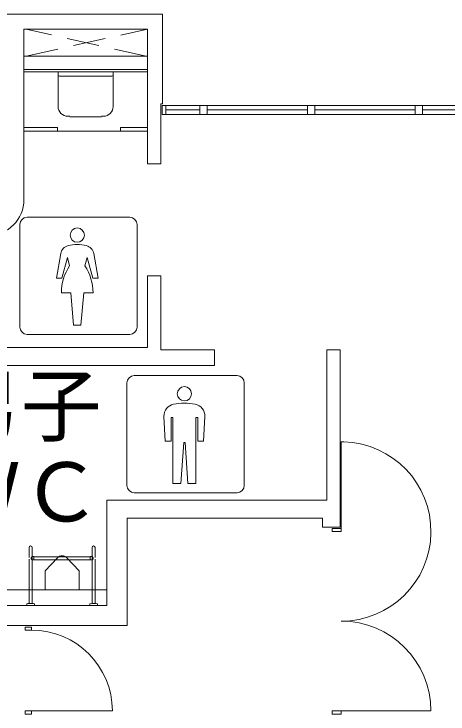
# Model space of a CAD drawing. Units: millimetres, scale not verified. Extents: x -46320 to 37680, y -29109 to 29691.
# Drawn here: x -12018 to -7182, y 15070 to 22875 of the extents above; entities that cross this region are included whole.
import ezdxf
from ezdxf.enums import TextEntityAlignment as Align

# ---------------------------------------------------------------- set-up
doc = ezdxf.new("R2010")
doc.units = ezdxf.units.MM
doc.header["$LTSCALE"] = 300
doc.linetypes.add('DASHED1', pattern=[1.8, 1.2, -0.6])
for name, color, linetype, lineweight in [('1-0_121', 7, 'Continuous', 9), ('1-D', 7, 'DASHED1', 9), ('1-E', 7, 'Continuous', 9)]:
    doc.layers.add(name, color=color, linetype=linetype, lineweight=lineweight)
doc.layers.add('1-A', color=7, linetype='Continuous')
doc.styles.add('HG創英角ｺﾞｼｯｸUB', font='')
doc.styles.get('HG創英角ｺﾞｼｯｸUB').set_extended_font_data('HG創英角ｺﾞｼｯｸUB')

msp = doc.modelspace()

# ---------------------------------------------------------------- linework, layer by layer
at = {"layer": '1-0_121'}
for p, q in [((-36807, 22875.4), (-10362, 22875.4)), ((-10362, 22875.4), (-10362, 21872.4)), ((-11907, 22705.4), (-10532, 22705.4)), ((-11907, 22705.4), (-11907, 20805.4)), ((-10532, 22405.4), (-11907, 22405.4)), ((-10532, 22255.4), (-11907, 22255.4)), ((-10532, 22230.4), (-11907, 22230.4)), ((-11527.4, 22230.4), (-11527.4, 21844.8)), ((-10928.6, 22180.8), (-11510.7, 22180.8)), ((-10911.6, 22230.4), (-10911.6, 21844.8)), ((-10382, 21872.4), (-10382, 21205.4)), ((-10362, 21872.4), (-10382, 21872.4)), ((-4877, 21855.4), (-10367, 21855.4)), ((-10367, 21755.4), (-10367, 21855.4)), ((-10327, 21755.4), (-10327, 21855.4)), ((-9947, 21755.4), (-9947, 21855.4)), ((-9867, 21755.4), (-9867, 21855.4)), ((-8747, 21755.4), (-8747, 21855.4)), ((-8667, 21755.4), (-8667, 21855.4)), ((-7547, 21755.4), (-7547, 21855.4)), ((-7467, 21755.4), (-7467, 21855.4)), ((-9947, 21805.4), (-10327, 21805.4)), ((-8747, 21805.4), (-9867, 21805.4)), ((-7547, 21805.4), (-8667, 21805.4)), ((-6347, 21805.4), (-7467, 21805.4)), ((-11395.1, 21734.8), (-11417.7, 21734.8)), ((-11043.8, 21729.2), (-11395.1, 21729.2)), ((-11043.8, 21734.8), (-11022, 21734.8)), ((-4907, 21755.4), (-10367, 21755.4)), ((-11531.5, 21610.1), (-11907, 21610.1)), ((-10831.5, 21570.1), (-11907, 21570.1)), ((-11531.5, 21610.1), (-11531.5, 21570.1)), ((-10831.5, 21610.1), (-10532, 21610.1)), ((-10831.5, 21610.1), (-10831.5, 21570.1)), ((-10831.5, 21570.1), (-10532, 21570.1)), ((-10382, 19955.4), (-10532, 19955.4)), ((-10532, 19955.4), (-10532, 19155.4)), ((-10382, 19955.4), (-10382, 19130.4)), ((-10382, 19130.4), (-9782, 19130.4)), ((-9782, 18955.4), (-9782, 19130.4)), ((-8532, 19130.4), (-8382, 19130.4)), ((-8532, 17455.4), (-8532, 19130.4)), ((-8382, 17155.4), (-8382, 19130.4)), ((-15567, 18955.4), (-9782, 18955.4)), ((-10757, 17255.4), (-8582, 17255.4)), ((-10757, 16055.4), (-10757, 17255.4)), ((-8582, 17155.4), (-8582, 17255.4)), ((-8582, 17155.4), (-8382, 17155.4)), ((-8472, 17140.4), (-8372, 17140.4)), ((-8472, 17105.4), (-8472, 17140.4)), ((-8372, 17105.4), (-8472, 17105.4)), ((-11849.9, 16815.7), (-11849.9, 16927)), ((-11815.7, 16825.5), (-11815.7, 16927)), ((-11148.2, 16825.5), (-11148.2, 16927)), ((-11114.1, 16815.7), (-11114.1, 16927)), ((-11849.8, 16302.5), (-11849.9, 16797.7)), ((-11826.8, 16802.8), (-11826.8, 16810.6)), ((-11815.7, 16825.5), (-11826.6, 16811.2)), ((-11826.6, 16802.2), (-11815.7, 16788)), ((-11815.7, 16790), (-11815.7, 16823.4)), ((-11815.7, 16302.5), (-11815.7, 16788)), ((-11796.7, 16825.8), (-11809.6, 16825.8)), ((-11796.7, 16787.6), (-11809.6, 16787.6)), ((-11795.7, 16788.7), (-11795.7, 16824.7)), ((-11795.7, 16823.8), (-11168.2, 16823.8)), ((-11795.7, 16789.6), (-11168.2, 16789.6)), ((-11672, 16665.4), (-11533, 16813.4)), ((-11292, 16665.4), (-11431, 16813.4)), ((-11168.2, 16788.7), (-11168.2, 16824.7)), ((-11167.2, 16825.8), (-11154.3, 16825.8)), ((-11167.2, 16787.6), (-11154.3, 16787.6)), ((-11148.2, 16825.5), (-11137.4, 16811.2)), ((-11148.2, 16790), (-11148.2, 16823.4)), ((-11137.4, 16802.2), (-11148.2, 16788)), ((-11148.2, 16302.5), (-11148.2, 16788)), ((-11137.2, 16802.8), (-11137.2, 16810.6)), ((-11114.1, 16302.5), (-11114.1, 16797.7)), ((-11672, 16455.4), (-11672, 16665.4)), ((-11292, 16455.4), (-11292, 16665.4)), ((-10982, 16455.4), (-16387, 16455.4)), ((-16787, 16280.4), (-10982, 16280.4)), ((-11875.4, 16280.4), (-11875.4, 16296)), ((-11814, 16302.5), (-11851.6, 16302.5)), ((-11790.2, 16280.5), (-11790.2, 16296)), ((-11173.7, 16280.5), (-11173.8, 16296)), ((-11150, 16302.5), (-11172.3, 16297.9)), ((-11112.4, 16302.5), (-11149.9, 16302.5)), ((-11088.5, 16280.4), (-11088.5, 16296)), ((-17157, 16055.4), (-10757, 16055.4)), ((-11892, 16005.4), (-11822, 16005.4)), ((-11822, 16040.4), (-11822, 16005.4)), ((-11892, 15105.4), (-10922, 15105.4)), ((-11892, 15105.4), (-11892, 15070.4)), ((-11892, 15070.4), (-11822, 15070.4)), ((-11822, 15105.4), (-11822, 15070.4)), ((-7372, 15105.4), (-8472, 15105.4)), ((-8472, 15105.4), (-8472, 15070.4)), ((-8472, 15070.4), (-8372, 15070.4)), ((-8372, 15105.4), (-8372, 15070.4))]:
    msp.add_line(p, q, dxfattribs=at)
for points in [[(-10532, 22705.4), (-10532, 21205.4), (-10382, 21205.4)], [(-14187, 19255.4), (-14187, 19155.4), (-10532, 19155.4)], [(-8372, 17105.4), (-8372, 18105.4), (-8342, 18105.4)], [(-10982, 16280.4), (-10982, 17455.4), (-8532, 17455.4)], [(-11822, 16040.4), (-11892, 16040.4), (-11892, 16005.4)]]:
    msp.add_lwpolyline(points, dxfattribs=at)
for centre, radius, start, end in [((-11510.7, 22197.5), 16, 180, 270), ((-10928.6, 22197.5), 16, 270, 0), ((-11417.7, 21844.8), 109.3, 180, 270), ((-11022, 21844.8), 109.3, 270, 0), ((-12307, 20805.4), 400, 90.71622, 0), ((-8372, 17105.4), 1000, 270, 88.28087), ((-11832.8, 16927), 17, 0.00005, 180.00005), ((-11131.2, 16927), 17, 0.00005, 180.00005), ((-11825.8, 16810.6), 1, 142.69153, 180.00005), ((-11825.8, 16802.8), 1, 180.00006, 217.30862), ((-11809.6, 16765.6), 60.1, 90.00005, 95.8728), ((-11809.6, 16847.8), 60.1, 264.12735, 270.00005), ((-11796.7, 16824.7), 1, 0.00005, 90.00005), ((-11796.7, 16788.7), 1, 270.00005, 0.00005), ((-11482, 16765.4), 70, 43.21404, 136.78607), ((-11167.2, 16824.7), 1, 90.00005, 180.00006), ((-11167.2, 16788.7), 1, 180.00005, 270.00005), ((-11154.3, 16765.6), 60.1, 84.12735, 90.00005), ((-11154.3, 16847.8), 60.1, 270.00005, 275.87279), ((-11138.2, 16810.6), 1, 0.00005, 37.30861), ((-11138.2, 16802.8), 1, 322.69153, 0.00005), ((-11873.4, 16296), 2, 105.95622, 180.00005), ((-11832.6, 16153.3), 150.4, 97.28177, 105.95624), ((-11851.5, 16301.5), 1, 90.00005, 97.28178), ((-11814, 16301.5), 1, 82.71837, 90.00005), ((-11833, 16153.3), 150.4, 74.04392, 82.71837), ((-11792.2, 16296), 2, 0.00005, 74.04392), ((-11171.7, 16296), 2, 105.95622, 180.00005), ((-11149.9, 16301.5), 1, 90.00005, 97.28178), ((-11112.4, 16301.5), 1, 82.71837, 90.00005), ((-11131.4, 16153.3), 150.4, 74.04392, 82.71837), ((-11090.5, 16296), 2, 0.00005, 74.04392), ((-8372, 15105.4), 1000, 0, 90), ((-11822, 15105.4), 900, 0, 90)]:
    msp.add_arc(centre, radius, start, end, dxfattribs=at)
at = {"layer": '1-D'}
for p, q in [((-10547.1, 22405.4), (-11882, 22705.4)), ((-11882, 22405.4), (-10532, 22705.4))]:
    msp.add_line(p, q, dxfattribs=at)
at = {"layer": '1-E'}
for p, q in [((-11871.6, 20610.9), (-10727.5, 20610.9)), ((-11953.8, 19383.7), (-11953.8, 20528.5)), ((-10645.7, 20528.5), (-10645.7, 19383.7)), ((-11227.6, 20067.3), (-11203.2, 20161.3)), ((-10727.5, 19302.7), (-11871.6, 19302.7)), ((-10677.5, 18844.6), (-9532.8, 18844.6)), ((-10759.4, 17618.3), (-10759.4, 18762.7)), ((-9451.5, 18762.7), (-9451.5, 17618.3)), ((-9532.8, 17536.9), (-10677.5, 17536.9))]:
    msp.add_line(p, q, dxfattribs=at)
for points in [[(-11497.7, 20203.6), (-11545.8, 19928.7), (-11486.3, 19928.7), (-11423.6, 20161.3), (-11398.5, 20067.3)], [(-11203.2, 20161.3), (-11140.2, 19928.7), (-11081, 19928.7), (-11129.1, 20203.6)], [(-11490, 19768), (-11384.8, 19768), (-11353.6, 19407.1), (-11273.5, 19407.1), (-11241.3, 19768), (-11137.1, 19768)], [(-10347, 18388.7), (-10331.8, 18112.9), (-10267.3, 18112.9), (-10267.3, 18377), (-10247.1, 18377), (-10247.1, 17640.8), (-10159.4, 17640.8), (-10127.1, 18096.7), (-10110.7, 18096.7), (-10079.7, 17640.8), (-9991.6, 17640.8), (-9991.6, 18377), (-9971.2, 18377), (-9971.2, 18112.9), (-9906.4, 18112.9), (-9891.5, 18388.7)]]:
    msp.add_lwpolyline(points, dxfattribs=at)
for centre, radius, start, end in [((-11868.2, 20525.2), 85.7, 92.33181, 177.79356), ((-10731.3, 20525.2), 85.7, 2.18588, 87.46868), ((-11310, 20407), 82.9, 91.98557, 178.39983), ((-11317.3, 20406.5), 83.5, 1.92503, 87.00888), ((-11310.5, 20412.1), 82.5, 181.94187, 268.31651), ((-11316.4, 20412.1), 82.6, 272.41076, 358.01161), ((-11383.9, 20182.1), 115.8, 105.53338, 169.26955), ((-11312.2, 19865.2), 440.6, 90.09597, 103.48792), ((-11314.9, 19868), 437.8, 76.46676, 89.7445), ((-11242.7, 20182), 115.7, 10.78815, 74.84206), ((-10961.1, 19770), 528.9, 145.80154, 180.21593), ((-11679.6, 19767.2), 542.5, 0.08592, 33.58113), ((-11869.2, 19387.4), 84.7, 182.48132, 268.34033), ((-10729.8, 19386.9), 84.2, 271.53169, 357.8667), ((-10674.3, 18759.5), 85.2, 92.18552, 177.84597), ((-9536.7, 18759.4), 85.3, 2.21104, 87.31479), ((-10116.7, 18638.5), 82.4, 92.06856, 178.12599), ((-10121.9, 18638.3), 82.6, 2.03462, 88.44888), ((-10116.2, 18643.5), 82.9, 181.59181, 267.56989), ((-10122.3, 18643.6), 83, 271.81358, 358.34669), ((-10210.7, 18392.6), 136.3, 102.01388, 181.63517), ((-10121.5, 17863.3), 673, 89.84743, 100.06223), ((-10115.8, 17874.2), 662.1, 79.85022, 90.33947), ((-10028.1, 18392.4), 136.7, 358.44565, 77.74259), ((-10674.8, 17621.5), 84.6, 182.11338, 268.17081), ((-9535.8, 17621.2), 84.3, 272.08029, 358.07821)]:
    msp.add_arc(centre, radius, start, end, dxfattribs=at)

# ---------------------------------------------------------------- texts
at = {"layer": '1-A', "style": 'HG創英角ｺﾞｼｯｸUB'}
for s, p in [('男子', (-12842.1, 17982.6)), ('ＷＣ', (-12842.1, 17019.8))]:
    msp.add_text(s, height=659.8, dxfattribs=at).set_placement(p, align=Align.BOTTOM_LEFT)

doc.saveas('drawing.dxf')
